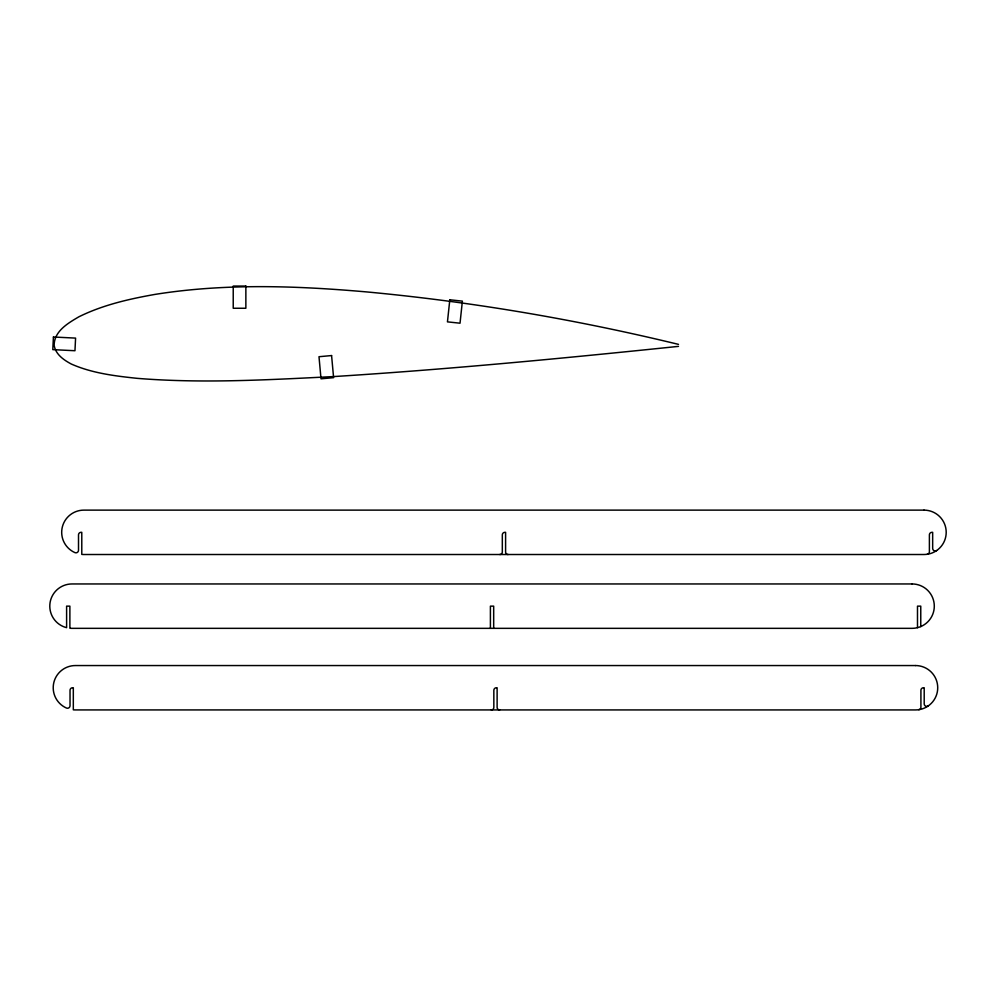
<?xml version="1.0" encoding="UTF-8"?>
<svg xmlns="http://www.w3.org/2000/svg" width="996" height="996" viewBox="0 0 996 996"><rect width="100%" height="100%" fill="white"/><g stroke="black" fill="none" stroke-linecap="round" stroke-linejoin="round"><path stroke-width="1.49" d="M678.488 346.371C563.661 358.274 448.698 369.329 333.473 376.588C268.098 379.825 202.437 383.647 137.062 378.331C114.752 375.965 92.018 373.189 71.314 364.038C63.719 359.967 55.676 354.501 54.145 345.363C54.133 331.195 68.052 323.152 78.809 316.84C102.663 305.013 128.845 299.037 154.915 294.418C224.959 283.188 296.347 285.765 366.752 291.928C471.768 301.713 575.999 319.517 678.488 344.367M920.765 626.571L920.765 606.141L917.49 606.141L917.49 627.667M493.68 628.339L493.68 606.141L490.406 606.141L490.406 628.339M918.735 709.7A2.552 2.552 0 0 0 920.914 707.185L920.914 690.29A2.552 2.552 0 0 1 923.466 687.75L924.201 687.75L924.201 703.873A2.552 2.552 0 0 0 928.197 705.965M491.289 709.936A2.552 2.552 0 0 0 493.842 707.384L493.842 690.29A2.552 2.552 0 0 1 496.382 687.75L497.116 687.75L497.116 707.384A2.552 2.552 0 0 0 499.668 709.936M927.214 554.274A2.552 2.552 0 0 0 929.393 551.759L929.393 534.877A2.552 2.552 0 0 1 931.945 532.325L932.667 532.325L932.667 548.447A2.552 2.552 0 0 0 936.676 550.539M499.768 554.511A2.552 2.552 0 0 0 502.32 551.958L502.32 534.877A2.552 2.552 0 0 1 504.86 532.325L505.595 532.325L505.595 551.958A2.552 2.552 0 0 0 508.147 554.511M53.423 337.009L52.8 349.633L74.961 350.729L75.584 338.105L53.423 337.009M449.806 299.796L447.453 321.87L460.028 323.202L462.381 301.141L449.806 299.796M331.581 355.56L318.994 356.717L321.011 378.816L333.598 377.658L331.581 355.56M245.863 286.064L233.226 286.064L233.226 308.25L245.863 308.25L245.863 286.064M924.014 510.126L83.901 510.126A22.186 22.186 0 0 0 74.937 552.618A2.552 2.552 0 0 0 78.51 550.29L78.51 534.877A2.552 2.552 0 0 1 81.062 532.325L81.784 532.325L81.784 554.411L83.378 554.511L924.014 554.511A22.186 22.186 0 0 0 946.2 532.325A22.186 22.186 0 0 0 924.014 510.126M912.099 583.955L71.986 583.955A22.186 22.186 0 0 0 66.608 627.667L66.608 606.141L69.882 606.141L69.882 628.227A22.186 22.186 0 0 0 71.986 628.339L912.099 628.339A22.186 22.186 0 0 0 934.298 606.141A22.186 22.186 0 0 0 912.099 583.955M915.536 665.552L75.422 665.552A22.186 22.186 0 0 0 66.458 708.044A2.552 2.552 0 0 0 70.031 705.716L70.031 690.29A2.552 2.552 0 0 1 72.584 687.75L73.318 687.75L73.318 709.837L74.899 709.924L915.536 709.936A22.186 22.186 0 0 0 937.722 687.75A22.186 22.186 0 0 0 915.536 665.552"/></g></svg>
